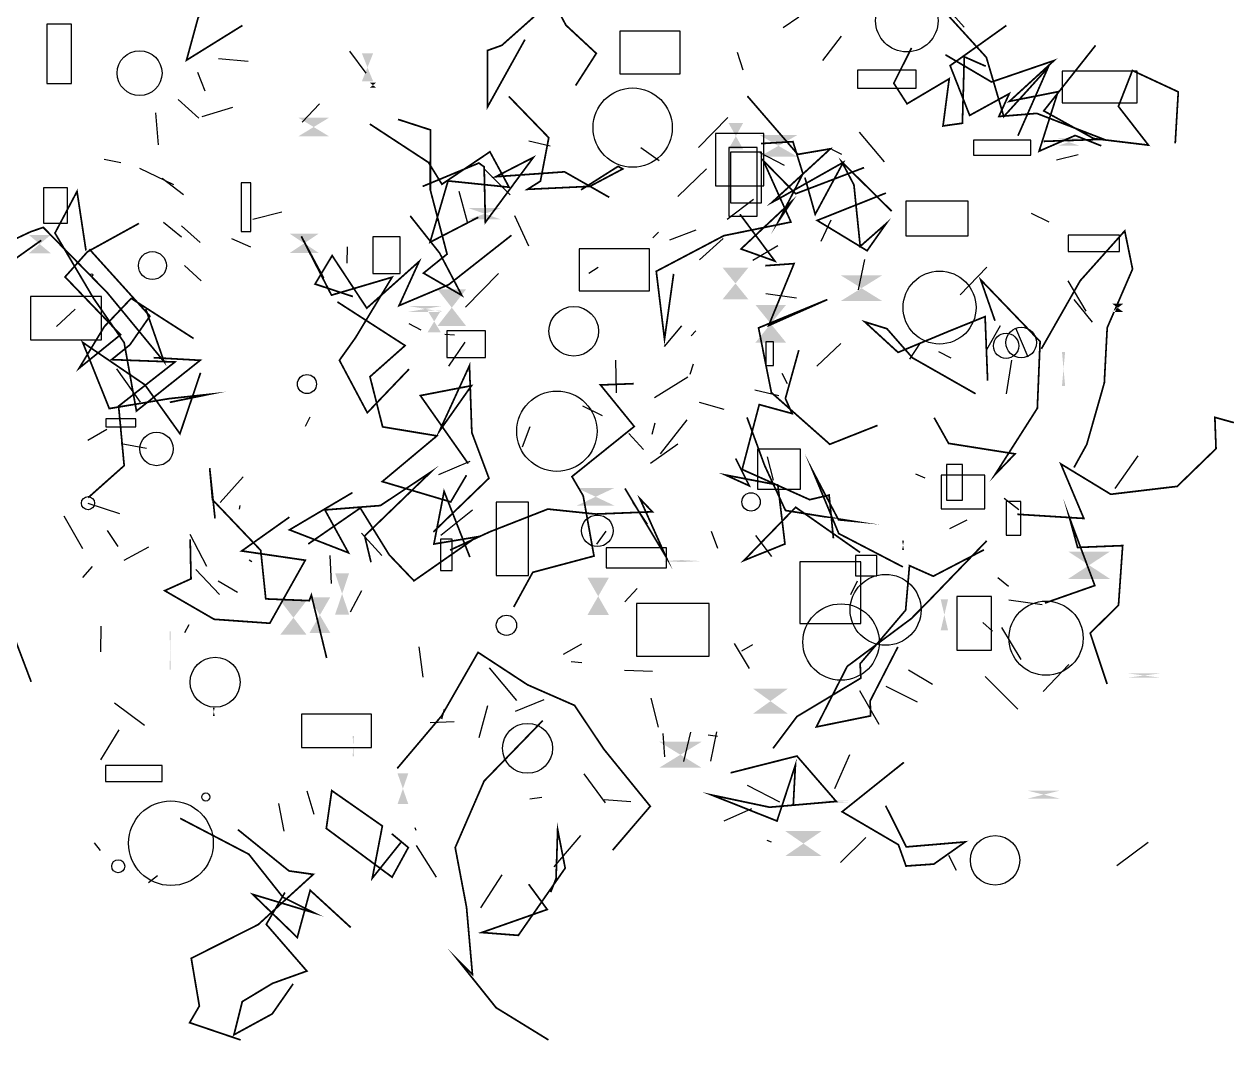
# Model space of a CAD drawing. Extents: x 39652472 to 39653357, y 39457781 to 39458681.
# Drawn here: x 39653006.1 to 39653357.3, y 39457792.5 to 39458087.5 of the extents above; entities that cross this region are included whole.
import ezdxf

# ---------------------------------------------------------------- set-up
doc = ezdxf.new("R2010")
doc.units = 0
doc.layers.get('0').update_dxf_attribs({"linetype": 'CONTINUOUS'})

msp = doc.modelspace()

# ---------------------------------------------------------------- linework, layer by layer
for p, q in [((39653278.8104, 39458086.5948), (39653273.8903, 39458092.1009)), ((39653230.7818, 39458089.5016), (39653226.2139, 39458086.4301)), ((39653243.1288, 39458084.0042), (39653237.6798, 39458076.9069)), ((39653105.2944, 39458073.2456), (39653100.4907, 39458079.6275)), ((39653214.6998, 39458074.1228), (39653212.9942, 39458079.3009)), ((39653071.0817, 39458076.6224), (39653062.4016, 39458077.3915)), ((39653056.3185, 39458073.5265), (39653058.4838, 39458068.138)), ((39653056.6742, 39458060.169), (39653050.6857, 39458065.6246)), ((39653086.6609, 39458059.0364), (39653091.7239, 39458064.3752)), ((39653044.1853, 39458061.7403), (39653044.9572, 39458052.4837)), ((39653057.6518, 39458060.7326), (39653066.6152, 39458063.3626)), ((39653201.6938, 39458051.684), (39653210.2068, 39458060.4468)), ((39653158.6329, 39458052.0931), (39653152.479, 39458053.541)), ((39653248.32, 39458056.1864), (39653255.5814, 39458047.5116)), ((39653190.3176, 39458047.8685), (39653184.9571, 39458051.5857)), ((39653226.6432, 39458046.516), (39653219.555, 39458050.1789)), ((39653243.2437, 39458049.6647), (39653240.3451, 39458051.0985)), ((39653305.5447, 39458048.0788), (39653311.8311, 39458049.7083)), ((39653029.2944, 39458048.3359), (39653034.136, 39458047.3124)), ((39653039.4902, 39458045.6773), (39653049.3994, 39458040.9933)), ((39653046.1025, 39458042.8353), (39653052.3113, 39458038.0396)), ((39653147.0832, 39458038.0081), (39653139.6293, 39458045.4134)), ((39653195.7226, 39458037.4918), (39653203.9744, 39458045.4841)), ((39653134.6251, 39458029.9843), (39653132.2767, 39458038.946)), ((39653217.6431, 39458036.5893), (39653210.0184, 39458030.8214)), ((39653080.7781, 39458032.9155), (39653072.4331, 39458030.8113)), ((39653303.4641, 39458029.9833), (39653298.361, 39458032.5056)), ((39653046.4942, 39458030.0345), (39653051.6582, 39458025.7568)), ((39653051.7142, 39458028.9536), (39653057.1095, 39458024.1029)), ((39653152.4862, 39458023.0379), (39653148.3623, 39458031.8243)), ((39653237.3234, 39458024.5025), (39653240.2213, 39458030.7556)), ((39653066.201, 39458025.3009), (39653071.7361, 39458022.8877)), ((39653190.0494, 39458027.1578), (39653188.4538, 39458025.4848)), ((39653200.9623, 39458027.6869), (39653193.3057, 39458024.8204)), ((39653208.8516, 39458025.2708), (39653202.0343, 39458019.0827)), ((39653099.7322, 39458018.1449), (39653099.8107, 39458022.8278)), ((39653224.7332, 39458023.1186), (39653217.4644, 39458018.8936)), ((39653248.1181, 39458010.407), (39653249.9524, 39458019.241)), ((39653057.3951, 39458013.0156), (39653052.5402, 39458017.4466)), ((39653143.6573, 39458015.1586), (39653134.0579, 39458005.3402)), ((39653169.8582, 39458015.2814), (39653172.5403, 39458016.9701)), ((39653285.3501, 39458017.0022), (39653277.6134, 39458008.9389)), ((39653314.1511, 39458004.2044), (39653308.9213, 39458013.0195)), ((39653230.1564, 39458008.0137), (39653221.1864, 39458009.2676)), ((39653310.5556, 39458007.556), (39653315.9571, 39458001.0251)), ((39653020.7951, 39458004.772), (39653015.3976, 39457999.7713)), ((39653121.2692, 39457998.7187), (39653117.7075, 39458000.5799)), ((39653130.9392, 39457997.2653), (39653128.116, 39457997.4763)), ((39653196.7761, 39457999.9894), (39653191.7667, 39457994.0023)), ((39653200.9267, 39457998.5145), (39653199.5805, 39457997.0577)), ((39653285.3453, 39457993.1168), (39653289.3397, 39458000.0517)), ((39653297.3054, 39457990.8212), (39653293.8122, 39457999.244)), ((39653133.9368, 39457995.2457), (39653129.1916, 39457988.2416)), ((39653236.0003, 39457988.2424), (39653242.9604, 39457994.8477)), ((39653265.9716, 39457995.0079), (39653262.9514, 39457990.3037)), ((39653177.8974, 39457980.5062), (39653177.7061, 39457989.9614)), ((39653271.3353, 39457992.5251), (39653274.8991, 39457990.6668)), ((39653292.4656, 39457989.9854), (39653290.9477, 39457980.2116)), ((39653039.8064, 39457977.8382), (39653032.9756, 39457987.5233)), ((39653200.101, 39457988.7878), (39653199.2169, 39457985.7887)), ((39653188.9045, 39457979.1665), (39653198.5835, 39457985.108)), ((39653225.8876, 39457986.1829), (39653227.4577, 39457983.2441)), ((39653224.9672, 39457979.6568), (39653218.0102, 39457981.3258)), ((39653168.0337, 39457976.7854), (39653173.7338, 39457973.9027)), ((39653201.8466, 39457977.8486), (39653209.0746, 39457975.7507)), ((39653088.9269, 39457973.4916), (39653087.5959, 39457970.7063)), ((39653190.6847, 39457962.8586), (39653198.3604, 39457972.6513)), ((39653030.0556, 39457969.909), (39653024.5609, 39457966.6399)), ((39653150.6608, 39457964.8829), (39653152.8255, 39457970.7775)), ((39653188.2461, 39457968.5009), (39653189.165, 39457971.8213)), ((39653034.2202, 39457965.7721), (39653041.5028, 39457964.4922)), ((39653185.7176, 39457964.0243), (39653181.4702, 39457968.7244)), ((39653195.6572, 39457965.6439), (39653187.7381, 39457960.0513)), ((39653223.459, 39457955.1729), (39653221.6959, 39457961.8992)), ((39653322.57, 39457952.7224), (39653329.2835, 39457962.2673)), ((39653135.3584, 39457960.6017), (39653126.2142, 39457956.7304)), ((39653069.5499, 39457956.1825), (39653062.9035, 39457948.7036)), ((39653267.4562, 39457955.7803), (39653264.7458, 39457956.9066)), ((39653033.7813, 39457945.4027), (39653024.5948, 39457948.4066)), ((39653068.6328, 39457947.7738), (39653068.403, 39457946.7539)), ((39653186.8504, 39457942.3807), (39653182.606, 39457948.7486)), ((39653290.422, 39457949.94), (39653294.6387, 39457946.6467)), ((39653017.5893, 39457944.8431), (39653023.0128, 39457935.384)), ((39653126.8923, 39457939.2282), (39653136.0894, 39457946.5757)), ((39653274.6106, 39457941.1712), (39653279.6767, 39457943.7086)), ((39653033.2853, 39457935.9563), (39653030.23, 39457940.5686)), ((39653054.098, 39457939.5227), (39653058.943, 39457930.1767)), ((39653103.9347, 39457939.7875), (39653109.7785, 39457933.3212)), ((39653172.2179, 39457936.6408), (39653174.9171, 39457940.375)), ((39653205.3546, 39457940.356), (39653207.2436, 39457935.4337)), ((39653222.9322, 39457932.9985), (39653218.3418, 39457939.0847)), ((39653035.0204, 39457931.9972), (39653042.1881, 39457935.7866)), ((39653071.3387, 39457932.0216), (39653072.0646, 39457931.5539)), ((39653094.7736, 39457933.3269), (39653095.1577, 39457925.1476)), ((39653023.1116, 39457926.9516), (39653025.9079, 39457930.1196)), ((39653062.6962, 39457922.012), (39653055.8083, 39457929.2884)), ((39653288.5553, 39457926.9626), (39653291.6709, 39457924.4348)), ((39653067.9792, 39457922.5484), (39653062.3128, 39457925.8328)), ((39653100.7232, 39457916.925), (39653104.0494, 39457923.1612)), ((39653183.909, 39457923.7395), (39653180.3072, 39457919.8909)), ((39653245.8471, 39457922.006), (39653247.7942, 39457925.9863)), ((39653301.3892, 39457919.0139), (39653291.7017, 39457920.3183)), ((39653028.296, 39457905.3795), (39653028.4281, 39457912.8208)), ((39653053.8202, 39457913.2068), (39653052.6066, 39457910.8736)), ((39653284.1499, 39457913.8379), (39653286.9613, 39457911.338)), ((39653295.2906, 39457903.1027), (39653289.6747, 39457912.4107)), ((39653121.829, 39457897.9837), (39653120.6879, 39457906.8117)), ((39653162.5022, 39457904.6486), (39653167.8918, 39457907.6755)), ((39653212.0121, 39457907.8029), (39653216.3861, 39457900.5698)), ((39653214.2768, 39457905.6247), (39653217.486, 39457907.4633)), ((39653167.8011, 39457902.1559), (39653164.7835, 39457902.4369)), ((39653140.9965, 39457900.746), (39653148.8664, 39457891.2668)), ((39653180.189, 39457900.0179), (39653188.311, 39457899.7454)), ((39653262.6437, 39457900.1058), (39653269.5707, 39457895.9395)), ((39653301.7415, 39457893.8972), (39653309.1372, 39457901.6512)), ((39653265.2511, 39457890.769), (39653256.1428, 39457895.2835)), ((39653284.8939, 39457898.2435), (39653294.3572, 39457888.6911)), ((39653148.6143, 39457888.1832), (39653156.9389, 39457891.5774)), ((39653187.8221, 39457891.9588), (39653189.9937, 39457883.519)), ((39653254.0969, 39457884.2317), (39653248.5152, 39457893.9997)), ((39653032.2111, 39457890.594), (39653040.9618, 39457884.1048)), ((39653127.2105, 39457885.9039), (39653128.0003, 39457888.7279)), ((39653138.0571, 39457880.4975), (39653140.5704, 39457889.8125)), ((39653130.7993, 39457885.0775), (39653123.8142, 39457884.7682)), ((39653028.2782, 39457874.051), (39653033.6054, 39457882.7123)), ((39653191.3893, 39457881.6211), (39653191.8239, 39457874.8964)), ((39653197.4124, 39457873.4982), (39653199.4877, 39457882.0375)), ((39653207.1857, 39457880.8338), (39653204.4652, 39457881.1593)), ((39653206.8998, 39457882.1219), (39653205.1603, 39457873.6735)), ((39653241.2134, 39457865.67), (39653245.6311, 39457875.5568)), ((39653168.398, 39457870.0033), (39653174.6351, 39457861.535)), ((39653088.0339, 39457865.0004), (39653090.0984, 39457858.2139)), ((39653225.2988, 39457861.7541), (39653215.9194, 39457866.5783)), ((39653081.5105, 39457853.3415), (39653079.9302, 39457861.3878)), ((39653156.2326, 39457863.1269), (39653152.7631, 39457862.5748)), ((39653174.3398, 39457862.511), (39653182.0283, 39457861.9686)), ((39653217.0749, 39457859.847), (39653209.0191, 39457856.267)), ((39653119.8085, 39457853.5324), (39653119.4875, 39457854.2898)), ((39653028.1691, 39457847.7611), (39653026.4147, 39457849.9736)), ((39653159.8055, 39457843.0066), (39653167.5763, 39457852.0951)), ((39653221.4798, 39457850.7405), (39653222.8005, 39457850.2058)), ((39653250.275, 39457851.4458), (39653242.8943, 39457844.1939)), ((39653323.0905, 39457843.392), (39653332.1214, 39457850.1652)), ((39653119.7926, 39457849.1204), (39653125.5625, 39457839.9718)), ((39653274.2107, 39457846.3977), (39653276.4242, 39457841.9742)), ((39653042.1012, 39457838.4194), (39653044.7377, 39457840.5018)), ((39653144.5968, 39457840.669), (39653138.4447, 39457831.0544))]:
    msp.add_line(p, q)
at = {"const_width": 0.5}
for points in [[(39653069.3781, 39458087.1123), (39653053.145, 39458077.0295), (39653056.5131, 39458089.3462), (39653066.7356, 39458103.836), (39653055.7695, 39458096.8674), (39653062.417, 39458092.3247), (39653046.8536, 39458096.1715), (39653046.5305, 39458111.181)], [(39653294.3877, 39458055.1131), (39653303.0913, 39458074.8354), (39653290.2745, 39458060.6696), (39653285.2192, 39458077.8454), (39653272.661, 39458091.6299), (39653286.9215, 39458094.2836), (39653296.9208, 39458102.3259), (39653280.491, 39458093.2716)], [(39653151.3339, 39458083.0092), (39653140.4781, 39458063.4698), (39653140.4647, 39458079.8405), (39653144.6352, 39458081.3372), (39653159.3427, 39458094.4242), (39653163.2474, 39458087.1667), (39653172.0437, 39458078.9995), (39653166.049, 39458069.6853)], [(39653301.8225, 39458053.4804), (39653319.2767, 39458054.0861), (39653299.8414, 39458061.5923), (39653288.8399, 39458060.6882), (39653291.8584, 39458067.3118), (39653280.3723, 39458061.0097), (39653274.6975, 39458075.4492), (39653291.0234, 39458087.1003)], [(39653340.0154, 39458052.9328), (39653340.898, 39458067.8382), (39653327.5889, 39458074.0365), (39653323.5255, 39458063.6263), (39653332.2449, 39458052.3847), (39653316.3535, 39458054.2922), (39653301.8734, 39458062.3292), (39653316.8949, 39458081.307)], [(39653285.0231, 39458075.2883), (39653278.8121, 39458078.0165), (39653278.2688, 39458058.7382), (39653272.6424, 39458057.9506), (39653274.4318, 39458071.6288), (39653262.2064, 39458064.3817), (39653258.3638, 39458070.3297), (39653263.4908, 39458080.5788)], [(39653273.3474, 39458078.6003), (39653286.717, 39458070.7042), (39653304.837, 39458076.9126), (39653291.901, 39458065.0881), (39653306.0045, 39458067.8773), (39653300.5145, 39458050.629), (39653310.9778, 39458055.1806), (39653318.5668, 39458052.1858)], [(39653167.6092, 39458039.4029), (39653178.3648, 39458046.2213), (39653179.7259, 39458045.4788), (39653170.1724, 39458040.4187), (39653152.0859, 39458039.5578), (39653155.8345, 39458041.9256), (39653158.2501, 39458054.5345), (39653146.6355, 39458066.5361)], [(39653215.8735, 39458066.6144), (39653230.4989, 39458049.7008), (39653239.9515, 39458051.3101), (39653223.0233, 39458035.7843), (39653225.076, 39458036.8762), (39653243.6979, 39458047.3806), (39653235.563, 39458032.3187), (39653232.5758, 39458042.9581)], [(39653114.5155, 39458059.8569), (39653123.9092, 39458056.8099), (39653123.8861, 39458039.3845), (39653128.7415, 39458020.7695), (39653121.9137, 39458015.2511), (39653133.0179, 39458008.7855), (39653126.5509, 39458021.1098), (39653118.0584, 39458031.8378)], [(39653137.8194, 39458031.4527), (39653123.8091, 39458024.2103), (39653129.0239, 39458042.0012), (39653146.7319, 39458040.1781), (39653141.1772, 39458050.4505), (39653127.2467, 39458041.0408), (39653123.3415, 39458047.3663), (39653106.3425, 39458058.4989)], [(39653219.8283, 39458052.8306), (39653229.1001, 39458053.3832), (39653231.9877, 39458044.116), (39653225.0189, 39458030.4896), (39653228.7128, 39458036.0263), (39653214.0269, 39458022.2586), (39653223.8494, 39458018.7425), (39653213.7271, 39458032.3238)], [(39653121.651, 39458040.4047), (39653137.9769, 39458047.1837), (39653139.5042, 39458046.0809), (39653139.8534, 39458029.9758), (39653153.7835, 39458048.8215), (39653142.8611, 39458043.218), (39653162.8331, 39458044.6332), (39653175.8033, 39458037.2408)], [(39653249.7211, 39458045.8537), (39653229.8986, 39458038.2794), (39653220.5054, 39458047.878), (39653228.5176, 39458030.065), (39653209.0647, 39458026.1108), (39653189.4418, 39458015.7699), (39653191.8344, 39457996.0931), (39653194.4789, 39458015.0276)], [(39653257.742, 39458033.2276), (39653243.289, 39458047.5144), (39653246.7925, 39458040.8613), (39653248.6196, 39458023.0129), (39653256.1866, 39458029.6616), (39653250.6146, 39458021.748), (39653236.1293, 39458030.5375), (39653256.0732, 39458038.4742)], [(39653023.9724, 39458021.8122), (39653021.3798, 39458038.9566), (39653014.9797, 39458026.8598), (39653026.1567, 39458007.9579), (39653035.058, 39457995.0643), (39653038.6187, 39457975.2329), (39653057.1194, 39457989.9524), (39653043.6462, 39457990.7124)], [(39652976.2406, 39458037.1732), (39652989.3973, 39458027.1809), (39652992.622, 39458020.036), (39653007.927, 39458027.2493), (39653011.5869, 39458028.5171), (39653030.1738, 39458009.5484), (39653046.6298, 39457989.5574), (39653041.3165, 39458004.8229)], [(39653055.2075, 39457996.2761), (39653037.0999, 39458007.9135), (39653029.3102, 39457999.7428), (39653021.9657, 39457987.6272), (39653034.0126, 39457997.3759), (39653017.9025, 39458014.141), (39653024.3844, 39458021.4222), (39653039.3471, 39458029.6704)], [(39653010.9788, 39458024.7494), (39652997.0804, 39458014.8555), (39652992.9562, 39458018.6301), (39652973.6795, 39458002.7767), (39652978.5032, 39457995.982), (39652972.2705, 39457981.1252), (39652956.8374, 39457971.4972), (39652954.9117, 39457971.9892)], [(39653092.9654, 39458013.7393), (39653086.4472, 39458025.9317), (39653095.2095, 39458008.8542), (39653112.7853, 39458014.0522), (39653102.1617, 39457996.48), (39653097.5129, 39457989.953), (39653105.6074, 39457974.7318), (39653117.6925, 39457987.3744)], [(39653147.4203, 39458026.2177), (39653129.2194, 39458011.8984), (39653114.8151, 39458005.8229), (39653120.6628, 39458018.6551), (39653105.4504, 39458005.0787), (39653095.3988, 39458020.3153), (39653090.452, 39458012.0786), (39653101.4197, 39458008.4548)], [(39653301.1862, 39457993.2816), (39653312.4383, 39458013.0327), (39653325.3663, 39458027.4963), (39653327.6327, 39458016.4261), (39653320.2755, 39457999.395), (39653319.4396, 39457983.411), (39653314.3494, 39457965.5409), (39653310.647, 39457958.8424)], [(39653024.9406, 39458022.2125), (39653042.5188, 39458002.7546), (39653036.7225, 39457994.4378), (39653031.4156, 39457990.1499), (39653049.7847, 39457989.4562), (39653033.4476, 39457976.6566), (39653035.0569, 39457959.3937), (39653024.5971, 39457950.0788)], [(39653253.65, 39457971.0668), (39653239.7978, 39457965.5861), (39653222.8444, 39457980.5909), (39653219.1205, 39457999.3573), (39653239.0798, 39458007.5766), (39653222.0492, 39458000.0295), (39653229.4161, 39458017.9962), (39653221.0858, 39458017.4062)], [(39653287.7078, 39458001.4425), (39653283.5635, 39458013.328), (39653300.8048, 39457995.4098), (39653300.0059, 39457976.0382), (39653287.6626, 39457956.6847), (39653293.5353, 39457962.7951), (39653274.2548, 39457965.849), (39653270.072, 39457973.2916)], [(39653096.9327, 39458006.892), (39653116.5699, 39457994.2247), (39653106.3789, 39457985.1888), (39653110.0515, 39457970.6396), (39653125.7985, 39457968.0294), (39653109.9408, 39457954.7638), (39653129.8031, 39457948.8635), (39653134.371, 39457956.6026)], [(39653285.5843, 39457984.0362), (39653284.8526, 39458002.6264), (39653274.5409, 39457998.458), (39653259.5977, 39457992.2446), (39653249.9336, 39458001.108), (39653256.3584, 39457999.1227), (39653263.7695, 39457990.6714), (39653282.0867, 39457980.2482)], [(39653048.3039, 39457977.7596), (39653059.4998, 39457980.0491), (39653048.1226, 39457978.8311), (39653030.7438, 39457975.9501), (39653023.0273, 39457995.1421), (39653041.0551, 39457982.8623), (39653051.2383, 39457968.6432), (39653057.2089, 39457986.3251)], [(39653240.8376, 39457938.3047), (39653239.5926, 39457950.8333), (39653233.962, 39457949.511), (39653214.3602, 39457958.2881), (39653219.3191, 39457977.0995), (39653228.853, 39457974.499), (39653226.9096, 39457978.8603), (39653230.7983, 39457992.8899)], [(39653124.7565, 39457940.1391), (39653140.8872, 39457955.7323), (39653135.9264, 39457968.9781), (39653135.245, 39457988.4063), (39653126.5215, 39457969.3922), (39653135.8258, 39457982.5857), (39653120.9928, 39457979.7124), (39653134.8656, 39457959.9903)], [(39653148.0932, 39457918.3726), (39653153.6079, 39457928.4309), (39653171.3744, 39457933.1576), (39653168.2365, 39457950.6408), (39653164.9751, 39457956.2097), (39653183.0541, 39457970.7484), (39653173.2587, 39457982.7953), (39653182.8852, 39457983.1739)], [(39653215.7654, 39457973.3923), (39653220.8743, 39457959.4462), (39653226.9362, 39457946.378), (39653246.172, 39457943.3027), (39653242.3115, 39457943.6788), (39653234.8303, 39457957.8854), (39653242.3945, 39457939.674), (39653260.9983, 39457930.0045)], [(39653294.2149, 39457945.2709), (39653313.4964, 39457944.0698), (39653306.8213, 39457959.8919), (39653321.3134, 39457951.0741), (39653340.5882, 39457953.3685), (39653351.8551, 39457964.3087), (39653351.5129, 39457973.3991), (39653357.0471, 39457971.8558)], [(39653061.4164, 39457944.0697), (39653059.8677, 39457958.6645), (39653060.6958, 39457949.4884), (39653074.6804, 39457934.7959), (39653076.1423, 39457920.7268), (39653088.7433, 39457920.2098), (39653089.3731, 39457921.8134), (39653093.8048, 39457903.5673)], [(39653106.6729, 39457931.3529), (39653104.8415, 39457938.9938), (39653124.0875, 39457957.5621), (39653109.4123, 39457947.8026), (39653093.2963, 39457946.5407), (39653100.1284, 39457934.0996), (39653083.0284, 39457940.759), (39653101.3026, 39457951.5682)], [(39653212.4899, 39457961.4586), (39653216.4276, 39457953.5379), (39653209.5188, 39457956.6745), (39653224.7161, 39457953.7685), (39653226.7815, 39457936.6595), (39653214.856, 39457931.8584), (39653229.8816, 39457947.3139), (39653248.557, 39457934.2128)], [(39653135.3585, 39457932.8475), (39653127.886, 39457951.9173), (39653124.9282, 39457936.6452), (39653137.3442, 39457938.6996), (39653119.1421, 39457925.9786), (39653111.9583, 39457933.4972), (39653103.5666, 39457947.0828), (39653088.4608, 39457936.6485)], [(39653180.3632, 39457952.7715), (39653192.2441, 39457932.9776), (39653184.6989, 39457949.7994), (39653188.313, 39457945.9916), (39653171.9164, 39457945.3353), (39653157.9781, 39457946.7805), (39653141.1923, 39457940.2035), (39653129.596, 39457934.8754)], [(39653302.2065, 39457919.5175), (39653316.6806, 39457924.5948), (39653309.2766, 39457944.4515), (39653311.6944, 39457935.6529), (39653324.7633, 39457936.1817), (39653323.5535, 39457918.8702), (39653315.3403, 39457910.7882), (39653320.248, 39457896.0269)], [(39653082.988, 39457944.4364), (39653069.1653, 39457934.6311), (39653087.597, 39457931.9386), (39653077.3154, 39457913.6565), (39653061.1618, 39457914.8025), (39653046.8196, 39457923.1065), (39653054.4526, 39457926.542), (39653054.2075, 39457937.9658)], [(39653259.5484, 39457906.7946), (39653251.5075, 39457891.1362), (39653251.6233, 39457886.7757), (39653235.8801, 39457883.5754), (39653244.8441, 39457901.1433), (39653263.464, 39457915.0268), (39653268.2766, 39457919.911), (39653285.3305, 39457937.5866)], [(39653284.5102, 39457934.9614), (39653269.8118, 39457927.3055), (39653262.9081, 39457930.3682), (39653261.7938, 39457917.451), (39653248.5972, 39457901.9177), (39653248.7954, 39457897.7295), (39653230.255, 39457886.5789), (39653223.3321, 39457877.3461)], [(39652976.8783, 39457896.867), (39652994.8004, 39457896.8039), (39652975.686, 39457916.466), (39652989.3456, 39457911.9102), (39652975.7921, 39457896.4598), (39652985.0792, 39457895.5151), (39653002.1524, 39457912.2647), (39653008.0726, 39457896.6738)], [(39653114.2815, 39457871.5348), (39653127.1343, 39457886.7435), (39653137.7336, 39457905.2081), (39653152.0888, 39457895.7985), (39653165.7274, 39457889.819), (39653174.2126, 39457877.1416), (39653187.6958, 39457860.5463), (39653176.8034, 39457847.828)], [(39653156.4962, 39457885.3999), (39653139.4904, 39457867.863), (39653131.1071, 39457848.5589), (39653134.3911, 39457831.2698), (39653136.105, 39457811.7677), (39653131.7636, 39457816.1096), (39653142.9709, 39457802.104), (39653158.1458, 39457792.7699)], [(39653211.0104, 39457870.2569), (39653230.2557, 39457875.1259), (39653241.6703, 39457861.9515), (39653222.3195, 39457860.275), (39653205.5064, 39457863.8242), (39653224.4703, 39457856.2781), (39653229.8153, 39457872.5227), (39653229.1975, 39457860.9518)], [(39653255.9855, 39457860.7247), (39653261.994, 39457848.7657), (39653279.0911, 39457850.2087), (39653269.9825, 39457843.7782), (39653261.9042, 39457843.212), (39653259.7005, 39457849.3901), (39653243.3608, 39457858.9659), (39653261.2909, 39457873.2935)], [(39653115.3343, 39457850.035), (39653107.0462, 39457839.676), (39653109.9676, 39457854.8269), (39653095.2942, 39457865.0929), (39653093.7105, 39457854.1257), (39653112.7949, 39457839.9863), (39653117.4894, 39457848.5819), (39653112.6874, 39457852.5912)], [(39653051.3035, 39457857.0505), (39653071.2237, 39457846.636), (39653081.0839, 39457834.1872), (39653090.1984, 39457829.6057), (39653072.3693, 39457834.9829), (39653085.287, 39457822.4793), (39653089.0271, 39457836.1715), (39653100.7816, 39457825.3975)], [(39653068.0487, 39457853.7863), (39653082.8797, 39457841.7904), (39653089.9338, 39457840.7929), (39653073.9404, 39457826.2135), (39653054.5217, 39457816.4368), (39653056.8701, 39457802.5958), (39653054.0546, 39457797.7664), (39653068.8393, 39457792.7542)], [(39653152.4245, 39457837.9244), (39653157.8058, 39457830.6069), (39653138.8292, 39457823.9216), (39653149.4233, 39457823.0962), (39653163.016, 39457842.6031), (39653160.8316, 39457853.7816), (39653160.3653, 39457839.5746), (39653158.8094, 39457835.6232)], [(39653081.6939, 39457835.5299), (39653076.2903, 39457826.2929), (39653088.0643, 39457812.7361), (39653078.1339, 39457809.1764), (39653069.3209, 39457803.8742), (39653066.9129, 39457794.2524), (39653078.003, 39457800.3001), (39653084.0731, 39457809.0085)]]:
    msp.add_lwpolyline(points, dxfattribs=at)
for centre, radius in [((39653262.1445, 39458088.4886), 9.0661), ((39653039.5291, 39458073.277), 6.514), ((39653182.5936, 39458057.4639), 11.5036), ((39653043.2452, 39458017.432), 4.0639), ((39653025.5921, 39458014.7072), 0.359), ((39653271.6453, 39458005.2501), 10.5849), ((39653165.51, 39457998.3646), 7.2008), ((39653290.9373, 39457994.16), 3.6612), ((39653295.3383, 39457995.0891), 4.4319), ((39653088.0912, 39457983.0548), 2.7717), ((39653160.6082, 39457969.3744), 11.6511), ((39653044.4491, 39457964.2209), 4.8441), ((39653216.9514, 39457948.856), 2.6661), ((39653024.5703, 39457948.4883), 1.901), ((39653172.3602, 39457940.4751), 4.5806), ((39653255.9809, 39457917.5465), 10.2917), ((39653302.5374, 39457909.315), 10.7688), ((39653243.0509, 39457908.1985), 11.0885), ((39653145.9613, 39457913.0611), 2.9475), ((39653061.4303, 39457896.5318), 7.2355), ((39653152.1012, 39457877.3624), 7.2508), ((39653058.7345, 39457863.2301), 1.1784), ((39653048.6276, 39457849.8376), 12.2885), ((39653287.7415, 39457844.8717), 7.1723), ((39653033.341, 39457843.1475), 1.9029)]:
    msp.add_circle(centre, radius)
for points in [[(39653104.0179, 39458070.8676), (39653107.2982, 39458070.8676), (39653107.2982, 39458079.0186), (39653104.0179, 39458079.0186)], [(39653106.3455, 39458069.0666), (39653108.136, 39458069.0666), (39653108.136, 39458070.4921), (39653106.3455, 39458070.4921)], [(39653085.6141, 39458054.9483), (39653094.4767, 39458054.9483), (39653094.4767, 39458060.3304), (39653085.6141, 39458060.3304)], [(39653210.3882, 39458051.1601), (39653214.6756, 39458051.1601), (39653214.6756, 39458058.8485), (39653210.3882, 39458058.8485)], [(39653219.3411, 39458048.9994), (39653230.4224, 39458048.9994), (39653230.4224, 39458055.3426), (39653219.3411, 39458055.3426)], [(39653306.0003, 39458052.2139), (39653312.2856, 39458052.2139), (39653312.2856, 39458054.324), (39653306.0003, 39458054.324)], [(39653134.9745, 39458030.8419), (39653144.3244, 39458030.8419), (39653144.3244, 39458034.0976), (39653134.9745, 39458034.0976)], [(39653007.395, 39458021.0164), (39653013.7468, 39458021.0164), (39653013.7468, 39458026.3405), (39653007.395, 39458026.3405)], [(39653083.0577, 39458021.0709), (39653091.5397, 39458021.0709), (39653091.5397, 39458026.719), (39653083.0577, 39458026.719)], [(39653208.7132, 39458007.6805), (39653216.1292, 39458007.6805), (39653216.1292, 39458016.8012), (39653208.7132, 39458016.8012)], [(39653242.9889, 39458007.1612), (39653254.9734, 39458007.1612), (39653254.9734, 39458014.5975), (39653242.9889, 39458014.5975)], [(39653125.9417, 39457999.8732), (39653134.2965, 39457999.8732), (39653134.2965, 39458010.5761), (39653125.9417, 39458010.5761)], [(39653117.3488, 39458003.9725), (39653127.5019, 39458003.9725), (39653127.5019, 39458005.7456), (39653117.3488, 39458005.7456)], [(39653123.0811, 39457998.0556), (39653126.9494, 39457998.0556), (39653126.9494, 39458004.3732), (39653123.0811, 39458004.3732)], [(39653218.2078, 39457995.0846), (39653227.1148, 39457995.0846), (39653227.1148, 39458006.0419), (39653218.2078, 39458006.0419)], [(39653321.766, 39458003.9739), (39653324.9131, 39458003.9739), (39653324.9131, 39458006.3631), (39653321.766, 39458006.3631)], [(39653307.1509, 39457982.5279), (39653308.0681, 39457982.5279), (39653308.0681, 39457992.3888), (39653307.1509, 39457992.3888)], [(39653166.4419, 39457947.8102), (39653177.2602, 39457947.8102), (39653177.2602, 39457952.8997), (39653166.4419, 39457952.8997)], [(39653260.7636, 39457934.886), (39653261.3191, 39457934.886), (39653261.3191, 39457937.6423), (39653260.7636, 39457937.6423)], [(39653308.983, 39457926.5426), (39653321.0758, 39457926.5426), (39653321.0758, 39457934.4531), (39653308.983, 39457934.4531)], [(39653190.7616, 39457931.4299), (39653202.8324, 39457931.4299), (39653202.8324, 39457932.0434), (39653190.7616, 39457932.0434)], [(39653096.2563, 39457916.1695), (39653100.3365, 39457916.1695), (39653100.3365, 39457928.1756), (39653096.2563, 39457928.1756)], [(39653169.4654, 39457916.0306), (39653175.7242, 39457916.0306), (39653175.7242, 39457926.9198), (39653169.4654, 39457926.9198)], [(39653080.3517, 39457910.326), (39653087.9816, 39457910.326), (39653087.9816, 39457920.2106), (39653080.3517, 39457920.2106)], [(39653088.8231, 39457910.8472), (39653094.857, 39457910.8472), (39653094.857, 39457921.2134), (39653088.8231, 39457921.2134)], [(39653271.9571, 39457911.5735), (39653274.1183, 39457911.5735), (39653274.1183, 39457920.6175), (39653271.9571, 39457920.6175)], [(39653048.2229, 39457900.1515), (39653048.5826, 39457900.1515), (39653048.5826, 39457911.3384), (39653048.2229, 39457911.3384)], [(39653326.1074, 39457897.849), (39653335.8432, 39457897.849), (39653335.8432, 39457899.1287), (39653326.1074, 39457899.1287)], [(39653217.4988, 39457887.4026), (39653227.6414, 39457887.4026), (39653227.6414, 39457894.6956), (39653217.4988, 39457894.6956)], [(39653060.7867, 39457886.7412), (39653061.35, 39457886.7412), (39653061.35, 39457889.1894), (39653060.7867, 39457889.1894)], [(39653101.3484, 39457875.0161), (39653101.7295, 39457875.0161), (39653101.7295, 39457880.97), (39653101.3484, 39457880.97)], [(39653190.3338, 39457871.7442), (39653202.5568, 39457871.7442), (39653202.5568, 39457879.2551), (39653190.3338, 39457879.2551)], [(39653114.3626, 39457861.1698), (39653117.5039, 39457861.1698), (39653117.5039, 39457870.0972), (39653114.3626, 39457870.0972)], [(39653297.1415, 39457862.7602), (39653306.5497, 39457862.7602), (39653306.5497, 39457865.0995), (39653297.1415, 39457865.0995)], [(39653237.1537, 39457861.5781), (39653246.0915, 39457861.5781), (39653246.0915, 39457862.1916), (39653237.1537, 39457862.1916)], [(39653226.8968, 39457846.1301), (39653237.3815, 39457846.1301), (39653237.3815, 39457853.3318), (39653226.8968, 39457853.3318)]]:
    msp.add_solid(points)
for points in [[(39653012.6078, 39458070.299, 19730366.2), (39653019.7974, 39458070.299, 19730366.2), (39653019.7974, 39458087.4545, 19730366.2), (39653012.6078, 39458087.4545, 19730366.2)], [(39653178.8933, 39458073.0748), (39653196.3318, 39458073.0748), (39653196.3318, 39458085.4876), (39653178.8933, 39458085.4876)], [(39653247.8701, 39458068.9323), (39653264.8414, 39458068.9323), (39653264.8414, 39458074.1803), (39653247.8701, 39458074.1803)], [(39653307.2307, 39458064.6439, 19730366.2), (39653328.99, 39458064.6439, 19730366.2), (39653328.99, 39458073.8614, 19730366.2), (39653307.2307, 39458073.8614, 19730366.2)], [(39653206.6158, 39458040.5441), (39653220.6647, 39458040.5441), (39653220.6647, 39458055.7454), (39653206.6158, 39458055.7454)], [(39653281.4787, 39458049.4784, 19730366.2), (39653298.1054, 39458049.4784, 19730366.2), (39653298.1054, 39458053.819, 19730366.2), (39653281.4787, 39458053.819, 19730366.2)], [(39653210.5256, 39458031.7289), (39653218.7612, 39458031.7289), (39653218.7612, 39458051.691), (39653210.5256, 39458051.691)], [(39653210.9986, 39458035.6599), (39653219.967, 39458035.6599), (39653219.967, 39458050.3513), (39653210.9986, 39458050.3513)], [(39653011.6576, 39458029.7786), (39653018.6329, 39458029.7786), (39653018.6329, 39458039.9838), (39653011.6576, 39458039.9838)], [(39653069.0087, 39458027.2942), (39653071.8165, 39458027.2942), (39653071.8165, 39458041.4658), (39653069.0087, 39458041.4658)], [(39653261.8998, 39458026.0752, 19730366.2), (39653279.9856, 39458026.0752, 19730366.2), (39653279.9856, 39458036.0843, 19730366.2), (39653261.8998, 39458036.0843, 19730366.2)], [(39653107.2481, 39458015.1202, 19730366.2), (39653115.103, 39458015.1202, 19730366.2), (39653115.103, 39458025.7305, 19730366.2), (39653107.2481, 39458025.7305, 19730366.2)], [(39653308.9499, 39458021.5482), (39653323.8467, 39458021.5482), (39653323.8467, 39458026.2901), (39653308.9499, 39458026.2901)], [(39653167.0672, 39458010.0755), (39653187.4766, 39458010.0755), (39653187.4766, 39458022.3192), (39653167.0672, 39458022.3192)], [(39653007.8482, 39457995.8463, 19730366.2), (39653028.4521, 39457995.8463, 19730366.2), (39653028.4521, 39458008.4265, 19730366.2), (39653007.8482, 39458008.4265, 19730366.2)], [(39653128.6812, 39457990.7174), (39653139.8849, 39457990.7174), (39653139.8849, 39457998.4526), (39653128.6812, 39457998.4526)], [(39653221.2785, 39457988.4141), (39653223.4189, 39457988.4141), (39653223.4189, 39457995.2811), (39653221.2785, 39457995.2811)], [(39653029.7269, 39457970.6852, 19730366.2), (39653038.4479, 39457970.6852, 19730366.2), (39653038.4479, 39457972.9358, 19730366.2), (39653029.7269, 39457972.9358, 19730366.2)], [(39653218.8624, 39457952.5372), (39653231.3283, 39457952.5372), (39653231.3283, 39457964.1341), (39653218.8624, 39457964.1341)], [(39653273.6845, 39457949.3885, 19730366.2), (39653278.2713, 39457949.3885, 19730366.2), (39653278.2713, 39457959.7147, 19730366.2), (39653273.6845, 39457959.7147, 19730366.2)], [(39653272.1393, 39457946.8544), (39653284.7959, 39457946.8544), (39653284.7959, 39457956.6502), (39653272.1393, 39457956.6502)], [(39653142.9796, 39457927.5537), (39653152.3892, 39457927.5537), (39653152.3892, 39457948.7572), (39653142.9796, 39457948.7572)], [(39653290.9589, 39457939.1826), (39653295.1953, 39457939.1826), (39653295.1953, 39457948.9967), (39653290.9589, 39457948.9967)], [(39653126.8034, 39457928.9257), (39653130.2196, 39457928.9257), (39653130.2196, 39457938.0189), (39653126.8034, 39457938.0189)], [(39653174.9296, 39457929.7085), (39653192.4063, 39457929.7085), (39653192.4063, 39457935.5704), (39653174.9296, 39457935.5704)], [(39653231.1316, 39457913.5434), (39653248.8068, 39457913.5434), (39653248.8068, 39457931.4344), (39653231.1316, 39457931.4344)], [(39653247.2476, 39457927.3657, 19730366.2), (39653253.4, 39457927.3657, 19730366.2), (39653253.4, 39457933.3404, 19730366.2), (39653247.2476, 39457933.3404, 19730366.2)], [(39653276.6201, 39457905.8826), (39653286.7215, 39457905.8826), (39653286.7215, 39457921.4533), (39653276.6201, 39457921.4533)], [(39653183.7326, 39457904.0993), (39653204.7682, 39457904.0993), (39653204.7682, 39457919.3594), (39653183.7326, 39457919.3594)], [(39653086.5392, 39457877.6317, 19730366.2), (39653106.7991, 39457877.6317, 19730366.2), (39653106.7991, 39457887.2676, 19730366.2), (39653086.5392, 39457887.2676, 19730366.2)], [(39653029.597, 39457867.7314), (39653046.0628, 39457867.7314), (39653046.0628, 39457872.3355), (39653029.597, 39457872.3355)]]:
    msp.add_3dface(points)

doc.saveas('drawing.dxf')
